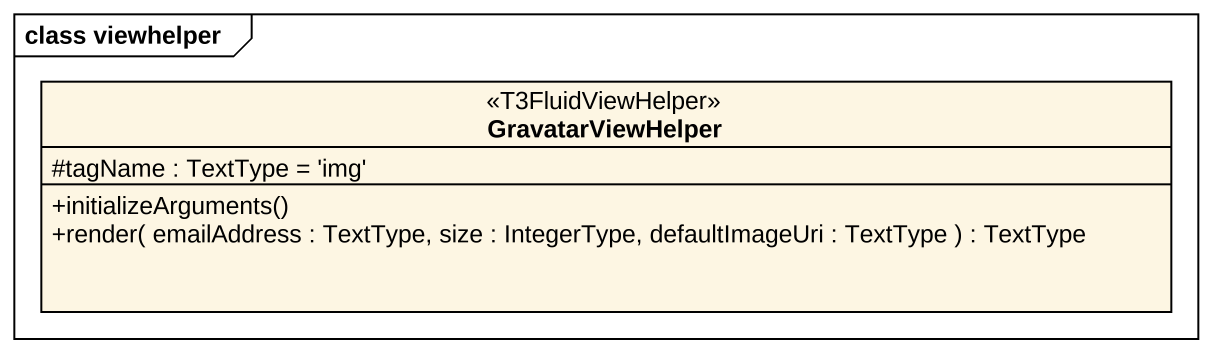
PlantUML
@startuml
mainframe class viewhelper
hide circle
hide empty members
skinparam classAttributeIconSize 0
class GravatarViewHelper <<T3FluidViewHelper>> {
  #tagName : TextType = 'img'
  +initializeArguments()
  +render( emailAddress : TextType, size : IntegerType, defaultImageUri : TextType ) : TextType
}
@enduml
